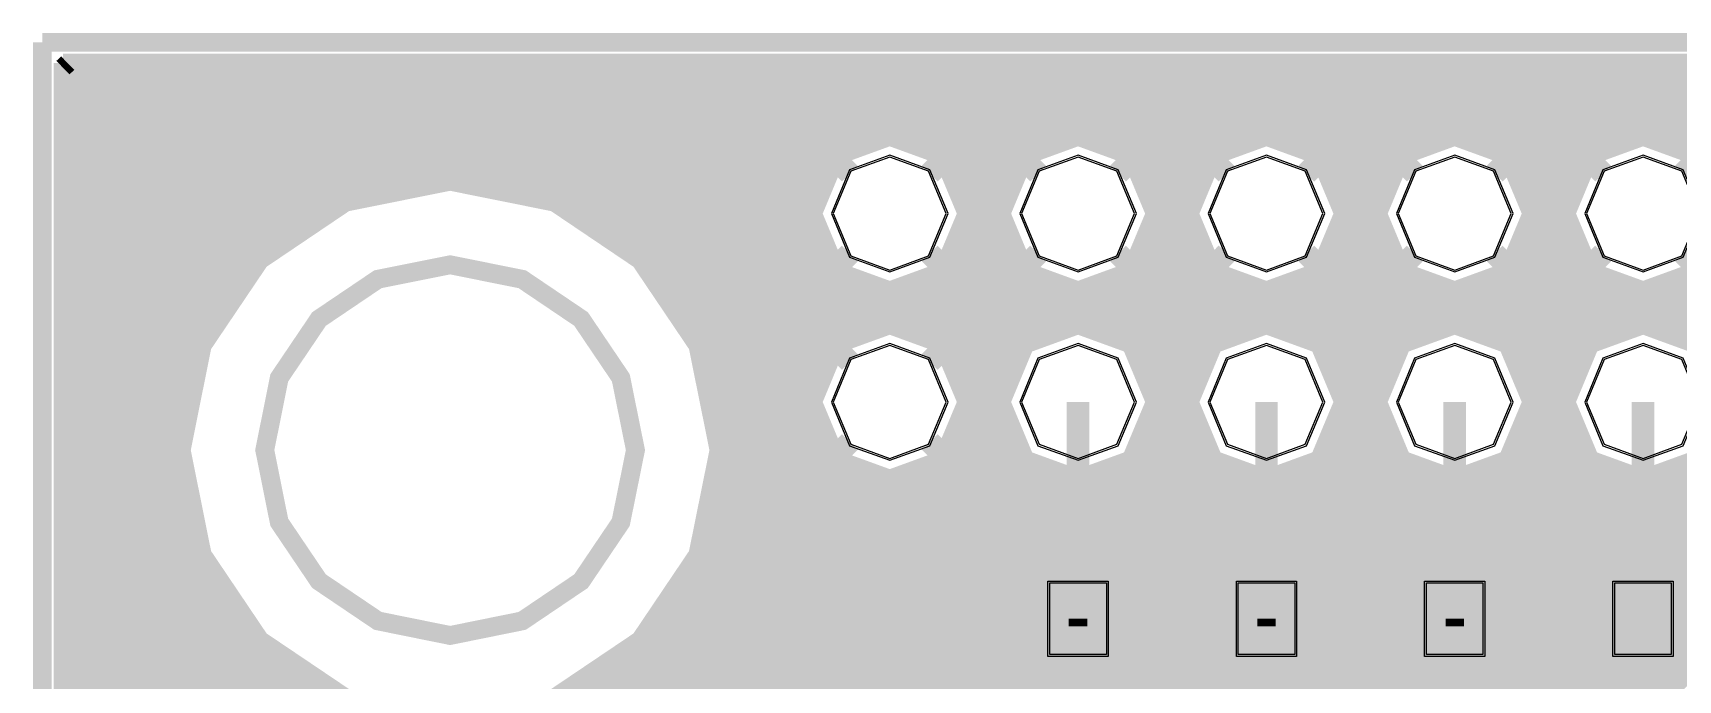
# Model space of a CAD drawing. Extents: x 0.2 to 4.14, y 0.2 to 4.15.
# Drawn here: x 0.197 to 1.071, y 3.809 to 4.153 of the extents above; entities that cross this region are included whole.
import ezdxf

# ---------------------------------------------------------------- set-up
doc = ezdxf.new("R2010")
doc.units = 0
doc.layers.get('0').update_dxf_attribs({"linetype": 'CONTINUOUS'})

msp = doc.modelspace()

# ---------------------------------------------------------------- linework, layer by layer
at = {"color": 151, "const_width": 0.01}
for points in [[(0.202365, 0.210612), (0.202365, 4.14763)], [(0.202365, 4.14763), (4.13938, 4.14763)]]:
    msp.add_lwpolyline(points, dxfattribs=at)
at = {"color": 254, "const_width": 0.01}
for points in [[(0.202365, 0.210612), (0.202365, 4.14763)], [(0.202365, 4.14763), (4.13938, 4.14763)], [(0.787326, 3.88058), (0.717339, 3.88058)], [(0.717339, 3.88058), (0.717339, 3.8226)], [(0.787326, 3.8226), (0.787326, 3.88058)], [(0.887369, 3.88058), (0.817329, 3.88058)], [(0.817329, 3.88058), (0.817329, 3.8226)], [(0.887369, 3.8226), (0.887369, 3.88058)], [(0.987358, 3.88058), (0.917372, 3.88058)], [(0.917372, 3.88058), (0.917372, 3.8226)], [(0.987358, 3.8226), (0.987358, 3.88058)], [(1.08735, 3.88058), (1.01736, 3.88058)], [(1.01736, 3.88058), (1.01736, 3.8226)], [(0.583767, 3.7539), (0.632975, 3.82553)], [(0.632975, 3.82553), (0.688314, 3.7539)]]:
    msp.add_lwpolyline(points, dxfattribs=at)
at = {"color": 40}
for points, const_width in [([(0.202365, 0.210612), (0.202365, 4.14763)], 0.01), ([(0.202365, 4.14763), (4.13938, 4.14763)], 0.01), ([(0.752333, 3.84164), (0.752333, 3.95665)], 0.012), ([(0.852376, 3.84164), (0.852376, 3.95665)], 0.012), ([(0.952365, 3.84164), (0.952365, 3.95665)], 0.012), ([(1.05235, 3.84164), (1.05235, 3.95665)], 0.012), ([(0.752333, 3.84164), (0.752333, 3.83762)], 0.00984), ([(0.852376, 3.84164), (0.852376, 3.83762)], 0.00984), ([(0.952365, 3.84164), (0.952365, 3.83762)], 0.00984), ([(0.752333, 3.83762), (0.800781, 3.78917)], 0.00984), ([(0.852376, 3.83762), (0.903157, 3.78683)], 0.00984), ([(0.952365, 3.83762), (1.00277, 3.78722)], 0.00984)]:
    msp.add_lwpolyline(points, dxfattribs=dict(at, const_width=const_width))
at = {"color": 93, "const_width": 0.01}
for points in [[(0.202365, 0.210612), (0.202365, 4.14763)], [(0.202365, 4.14763), (4.13938, 4.14763)]]:
    msp.add_lwpolyline(points, dxfattribs=at)
at = {"color": 200, "const_width": 0.01}
for points in [[(0.202365, 0.210612), (0.202365, 4.14763)], [(0.202365, 4.14763), (4.13938, 4.14763)]]:
    msp.add_lwpolyline(points, dxfattribs=at)
at = {"color": 13}
for points, const_width in [([(0.202365, 0.210612), (0.202365, 4.14763)], 0.01), ([(0.202365, 4.14763), (4.13938, 4.14763)], 0.01), ([(1.05235, 3.84526), (1.05235, 3.95665)], 0.012), ([(1.00705, 3.79997), (1.05235, 3.84526)], 0.012)]:
    msp.add_lwpolyline(points, dxfattribs=dict(at, const_width=const_width))
at = {"color": 173, "const_width": 0.01}
for points in [[(0.202365, 0.210612), (0.202365, 4.14763)], [(0.202365, 4.14763), (4.13938, 4.14763)]]:
    msp.add_lwpolyline(points, dxfattribs=at)
at = {"color": 232}
for points, const_width in [([(1.89025, 4.13661), (0.213325, 4.13661)], 0.01), ([(0.213325, 4.13661), (0.213325, 1.692)], 0.01), ([(0.213325, 3.9305), (0.419488, 4.13661)], 0.01), ([(0.213325, 3.94325), (0.406739, 4.13661)], 0.01), ([(0.213325, 3.95594), (0.394043, 4.13661)], 0.01), ([(0.213325, 3.96869), (0.381293, 4.13661)], 0.01), ([(0.213325, 3.98139), (0.368544, 4.13661)], 0.01), ([(0.213325, 3.99414), (0.355849, 4.13661)], 0.01), ([(0.213325, 4.00689), (0.343099, 4.13661)], 0.01), ([(0.213325, 4.01958), (0.330404, 4.13661)], 0.01), ([(0.213325, 4.03233), (0.317654, 4.13661)], 0.01), ([(0.213325, 4.04503), (0.304904, 4.13661)], 0.01), ([(0.213325, 4.05778), (0.29221, 4.13661)], 0.01), ([(0.213325, 4.07053), (0.27946, 4.13661)], 0.01), ([(0.213325, 4.08322), (0.266764, 4.13661)], 0.01), ([(0.213325, 4.09597), (0.254015, 4.13661)], 0.01), ([(0.213325, 4.10867), (0.241265, 4.13661)], 0.01), ([(0.213325, 4.12142), (0.228569, 4.13661)], 0.01), ([(0.213325, 4.13417), (0.215821, 4.13661)], 0.01), ([(0.353733, 4.05817), (0.432183, 4.13661)], 0.01), ([(0.375433, 4.06711), (0.444933, 4.13661)], 0.01), ([(0.392469, 4.0714), (0.457682, 4.13661)], 0.01), ([(0.407172, 4.0734), (0.470378, 4.13661)], 0.01), ([(0.420356, 4.07389), (0.483128, 4.13661)], 0.01), ([(0.432454, 4.07324), (0.495822, 4.13661)], 0.01), ([(0.443685, 4.07172), (0.508572, 4.13661)], 0.01), ([(0.454156, 4.06944), (0.521267, 4.13661)], 0.01), ([(0.463975, 4.06657), (0.534017, 4.13661)], 0.01), ([(0.473253, 4.06315), (0.546767, 4.13661)], 0.01), ([(0.482042, 4.05919), (0.559461, 4.13661)], 0.01), ([(0.490343, 4.05474), (0.572211, 4.13661)], 0.01), ([(0.498156, 4.04986), (0.584907, 4.13661)], 0.01), ([(0.505588, 4.04454), (0.597656, 4.13661)], 0.01), ([(0.512586, 4.03885), (0.610406, 4.13661)], 0.01), ([(0.519206, 4.03271), (0.623101, 4.13661)], 0.01), ([(0.52539, 4.02621), (0.63585, 4.13661)], 0.01), ([(0.531196, 4.01926), (0.648546, 4.13661)], 0.01), ([(0.536621, 4.01193), (0.661296, 4.13661)], 0.01), ([(0.541558, 4.00418), (0.674044, 4.13661)], 0.01), ([(0.647515, 4.09739), (0.68674, 4.13661)], 0.01), ([(0.659831, 4.097), (0.69949, 4.13661)], 0.01), ([(0.669487, 4.09392), (0.712185, 4.13661)], 0.01), ([(0.677408, 4.08914), (0.724935, 4.13661)], 0.01), ([(0.683919, 4.08285), (0.737685, 4.13661)], 0.01), ([(0.688965, 4.07514), (0.750379, 4.13661)], 0.01), ([(0.692329, 4.06581), (0.763129, 4.13661)], 0.01), ([(0.730794, 4.09153), (0.775825, 4.13661)], 0.01), ([(0.749567, 4.0976), (0.788574, 4.13661)], 0.01), ([(0.761339, 4.09668), (0.801324, 4.13661)], 0.01), ([(0.770725, 4.09332), (0.814019, 4.13661)], 0.01), ([(0.778429, 4.08832), (0.826768, 4.13661)], 0.01), ([(0.784722, 4.08187), (0.839464, 4.13661)], 0.01), ([(0.789551, 4.07394), (0.852214, 4.13661)], 0.01), ([(0.792643, 4.06429), (0.864963, 4.13661)], 0.01), ([(0.834744, 4.09369), (0.877658, 4.13661)], 0.01), ([(0.851454, 4.09765), (0.890408, 4.13661)], 0.01), ([(0.862847, 4.09631), (0.903157, 4.13661)], 0.01), ([(0.871961, 4.09272), (0.915853, 4.13661)], 0.01), ([(0.879449, 4.08746), (0.928603, 4.13661)], 0.01), ([(0.885525, 4.08078), (0.941297, 4.13661)], 0.01), ([(0.890082, 4.07269), (0.954047, 4.13661)], 0.01), ([(0.892904, 4.06272), (0.966797, 4.13661)], 0.01), ([(0.937933, 4.09506), (0.979492, 4.13661)], 0.01), ([(0.953288, 4.09765), (0.992242, 4.13661)], 0.01), ([(0.964247, 4.09592), (1.00494, 4.13661)], 0.01), ([(0.97309, 4.09201), (1.01769, 4.13661)], 0.01), ([(0.98036, 4.08658), (1.03044, 4.13661)], 0.01), ([(0.986274, 4.07975), (1.04313, 4.13661)], 0.01), ([(0.990614, 4.0714), (1.05588, 4.13661)], 0.01), ([(0.99311, 4.06114), (1.06858, 4.13661)], 0.01), ([(1.04069, 4.09597), (1.08133, 4.13661)], 0.01), ([(1.05501, 4.0976), (1.09407, 4.13661)], 0.01), ([(1.06565, 4.09549), (1.10677, 4.13661)], 0.01), ([(1.07422, 4.09136), (1.11952, 4.13661)], 0.01), ([(0.623372, 4.08567), (0.631131, 4.0779)], 0.01181), ([(0.681315, 4.08567), (0.673557, 4.0779)], 0.01181), ([(0.693251, 4.05404), (0.717503, 4.07824)], 0.01), ([(0.793078, 4.05203), (0.815321, 4.07428)], 0.01), ([(0.892794, 4.04992), (0.913954, 4.07107)], 0.01), ([(0.99235, 4.04764), (1.01302, 4.06836)], 0.01), ([(0.546115, 3.99593), (0.611654, 4.06147)], 0.01), ([(0.687446, 4.03549), (0.711426, 4.05946)], 0.01), ([(0.751465, 3.99767), (0.811361, 4.05757)], 0.01), ([(0.550131, 3.98731), (0.612033, 4.04915)], 0.01), ([(0.853244, 3.99767), (0.91135, 4.05578)], 0.01), ([(0.955024, 3.99761), (1.01145, 4.05399)], 0.01), ([(1.05669, 3.99744), (1.1116, 4.05236)], 0.01), ([(0.66135, 3.99669), (0.712349, 4.04769)], 0.01), ([(0.762804, 3.99631), (0.812717, 4.04622)], 0.01), ([(0.864258, 3.99593), (0.913086, 4.04476)], 0.01), ([(0.965657, 3.99544), (1.01356, 4.0434)], 0.01), ([(1.06695, 3.99501), (1.11404, 4.04204)], 0.01), ([(0.553711, 3.97814), (0.615126, 4.03956)], 0.01), ([(0.556694, 3.96843), (0.6199, 4.03157)], 0.01), ([(0.623372, 4.02767), (0.631131, 4.03549)], 0.01181), ([(0.670736, 3.99333), (0.715711, 4.03831)], 0.01), ([(0.681315, 4.02767), (0.673557, 4.03549)], 0.01181), ([(0.771918, 3.99268), (0.816351, 4.03711)], 0.01), ([(0.873101, 3.99203), (0.916992, 4.03592)], 0.01), ([(0.974229, 3.99132), (1.01769, 4.03478)], 0.01), ([(1.07536, 3.99061), (1.11838, 4.03369)], 0.01), ([(0.559136, 3.95806), (0.626193, 4.02512)], 0.01), ([(0.67844, 3.98828), (0.720757, 4.0306)], 0.01), ([(0.684733, 3.98182), (0.72716, 4.02431)], 0.01), ([(0.779406, 3.98747), (0.82156, 4.02957)], 0.01), ([(0.785482, 3.98079), (0.828233, 4.02354)], 0.01), ([(0.880371, 3.9866), (0.922418, 4.02864)], 0.01), ([(0.886231, 3.97971), (0.929308, 4.02279)], 0.01), ([(0.981336, 3.98568), (1.02333, 4.02772)], 0.01), ([(0.560764, 3.947), (0.633843, 4.02007)], 0.01), ([(0.561632, 3.93511), (0.643229, 4.01671)], 0.01), ([(0.630751, 3.99154), (0.655003, 4.01579)], 0.01), ([(0.649522, 3.99756), (0.673557, 4.0216)], 0.01), ([(0.689561, 3.97396), (0.735081, 4.01947)], 0.01), ([(0.692654, 3.96431), (0.744738, 4.01639)], 0.01), ([(0.734754, 3.99371), (0.756999, 4.01594)], 0.01), ([(0.790093, 3.97265), (0.836372, 4.01893)], 0.01), ([(0.792914, 3.96272), (0.8463, 4.01611)], 0.01), ([(0.837944, 3.99507), (0.859104, 4.01622)], 0.01), ([(0.890625, 3.97136), (0.937663, 4.01839)], 0.01), ([(0.893121, 3.96115), (0.947917, 4.01594)], 0.01), ([(0.940701, 3.99599), (0.961372, 4.01671)], 0.01), ([(0.986979, 3.97863), (1.03038, 4.02203)], 0.01), ([(0.991103, 3.97006), (1.03895, 4.0179)], 0.01), ([(0.993272, 3.95947), (1.04959, 4.01579)], 0.01), ([(1.04319, 3.99664), (1.06386, 4.01731)], 0.01), ([(0.213325, 3.91775), (0.291829, 3.99625)], 0.01), ([(0.623372, 3.98568), (0.631131, 3.97792)], 0.01181), ([(0.681315, 3.98568), (0.673557, 3.97792)], 0.01181), ([(0.213325, 3.90506), (0.282878, 3.97456)], 0.01), ([(0.561415, 3.92219), (0.617512, 3.97825)], 0.01), ([(0.693088, 3.95204), (0.715332, 3.97424)], 0.01), ([(0.792806, 3.94993), (0.813965, 3.97108)], 0.01), ([(0.892361, 3.94764), (0.913032, 3.96837)], 0.01), ([(0.991699, 3.94521), (1.01237, 3.96588)], 0.01), ([(0.213325, 3.45958), (0.711372, 3.95757)], 0.01), ([(0.213325, 3.89231), (0.278538, 3.95751)], 0.01), ([(0.213325, 3.35775), (0.811361, 3.95572)], 0.01), ([(0.213325, 3.25592), (0.911458, 3.954)], 0.01), ([(0.213325, 3.15408), (1.01156, 3.95231)], 0.01), ([(0.559787, 3.90782), (0.611436, 3.95947)], 0.01), ([(0.213325, 3.05231), (1.11182, 3.95074)], 0.01), ([(0.213325, 2.95047), (1.21208, 3.94917)], 0.01), ([(0.213325, 3.44683), (0.712728, 3.94618)], 0.01), ([(0.213325, 3.345), (0.813097, 3.94476)], 0.01), ([(0.556044, 3.89133), (0.612358, 3.94764)], 0.01), ([(0.213325, 3.24322), (0.913574, 3.94342)], 0.01), ([(0.213325, 3.87956), (0.276585, 3.94282)], 0.01), ([(0.213325, 3.14139), (1.01405, 3.94206)], 0.01), ([(0.213325, 3.43414), (0.716308, 3.93712)], 0.01), ([(0.213325, 3.33231), (0.817003, 3.93593)], 0.01), ([(0.548449, 3.87104), (0.615722, 3.93832)], 0.01), ([(0.623372, 3.92768), (0.631131, 3.93544)], 0.01181), ([(0.681315, 3.92768), (0.673557, 3.93544)], 0.01181), ([(0.937771, 3.764), (1.11458, 3.94075)], 0.01), ([(0.213325, 3.52322), (0.620714, 3.93061)], 0.01), ([(0.213325, 3.42139), (0.721571, 3.92958)], 0.01), ([(0.213325, 3.86686), (0.276096, 3.92958)], 0.01), ([(0.213325, 3.31956), (0.822428, 3.92865)], 0.01), ([(0.749783, 3.76687), (0.917697, 3.93479)], 0.01), ([(0.760417, 3.76475), (0.92334, 3.92774)], 0.01), ([(0.847276, 3.76258), (1.01839, 3.93371)], 0.01), ([(0.859429, 3.76199), (1.02425, 3.92681)], 0.01), ([(0.953288, 3.76676), (1.11914, 3.93261)], 0.01), ([(0.213325, 3.51047), (0.627169, 3.92432)], 0.01), ([(0.213325, 3.40864), (0.728244, 3.9235)], 0.01), ([(0.213325, 3.30686), (0.829264, 3.92279)], 0.01), ([(0.213325, 3.49778), (0.635092, 3.91949)], 0.01), ([(0.213325, 3.39594), (0.736328, 3.91894)], 0.01), ([(0.213325, 3.29411), (0.837674, 3.9184)], 0.01), ([(0.213325, 3.85411), (0.276747, 3.91753)], 0.01), ([(0.768283, 3.75999), (0.930393, 3.92204)], 0.01), ([(0.774143, 3.7531), (0.938965, 3.91792)], 0.01), ([(0.86811, 3.75797), (1.03152, 3.92139)], 0.01), ([(0.874675, 3.75179), (1.04036, 3.91749)], 0.01), ([(0.880588, 3.73226), (1.06657, 3.91824)], 0.01), ([(0.963163, 3.76389), (1.12522, 3.92594)], 0.01), ([(0.970594, 3.75857), (1.1327, 3.92068)], 0.01), ([(0.976563, 3.7264), (1.16971, 3.91954)], 0.01), ([(0.213325, 3.26867), (0.861382, 3.91667)], 0.01), ([(0.213325, 3.48503), (0.644694, 3.91639)], 0.01), ([(0.213325, 3.3705), (0.759114, 3.91624)], 0.01), ([(0.213325, 3.38319), (0.746257, 3.91613)], 0.01), ([(0.213325, 3.47228), (0.65701, 3.91596)], 0.01), ([(0.213325, 3.28136), (0.847874, 3.9159)], 0.01), ([(0.777344, 3.73085), (0.963867, 3.91732)], 0.01), ([(0.777724, 3.74392), (0.949544, 3.91581)], 0.01), ([(0.879124, 3.74349), (1.05132, 3.91569)], 0.01), ([(0.975965, 3.75125), (1.14176, 3.91704)], 0.01), ([(0.978896, 3.74149), (1.15316, 3.91569)], 0.01), ([(0.213325, 3.84142), (0.278267, 3.90631)], 0.01), ([(0.213325, 3.82867), (0.28049, 3.89583)], 0.01), ([(0.213325, 3.81597), (0.283419, 3.88601)], 0.01), ([(0.213325, 3.80322), (0.286838, 3.87674)], 0.01), ([(0.213325, 3.79047), (0.290799, 3.86794)], 0.01), ([(0.213325, 3.77778), (0.295247, 3.85965)], 0.01), ([(0.213325, 3.76503), (0.300131, 3.85178)], 0.01), ([(0.213325, 3.75233), (0.305447, 3.8444)], 0.01), ([(0.213325, 3.73958), (0.311143, 3.83735)], 0.01), ([(0.213325, 3.72683), (0.317275, 3.83078)], 0.01), ([(0.213325, 3.71414), (0.323785, 3.82454)], 0.01), ([(0.213325, 3.70139), (0.330729, 3.81874)], 0.01), ([(0.213325, 3.68869), (0.338053, 3.81336)], 0.01), ([(0.213325, 3.67594), (0.345811, 3.80843)], 0.01)]:
    msp.add_lwpolyline(points, dxfattribs=dict(at, const_width=const_width))
at = {"color": 60}
for points, const_width in [([(1.89025, 4.13661), (0.213325, 4.13661)], 0.01), ([(0.213325, 4.13661), (0.213325, 0.221625)], 0.01), ([(0.213325, 3.93321), (0.416721, 4.13661)], 0.01), ([(0.213325, 3.94596), (0.404025, 4.13661)], 0.01), ([(0.213325, 3.95865), (0.391276, 4.13661)], 0.01), ([(0.213325, 3.9714), (0.378581, 4.13661)], 0.01), ([(0.213325, 3.98415), (0.365831, 4.13661)], 0.01), ([(0.213325, 3.99685), (0.353082, 4.13661)], 0.01), ([(0.213325, 4.0096), (0.340386, 4.13661)], 0.01), ([(0.213325, 4.02229), (0.327636, 4.13661)], 0.01), ([(0.213325, 4.03504), (0.314942, 4.13661)], 0.01), ([(0.213325, 4.04779), (0.302192, 4.13661)], 0.01), ([(0.213325, 4.06049), (0.289442, 4.13661)], 0.01), ([(0.213325, 4.07324), (0.276747, 4.13661)], 0.01), ([(0.213325, 4.08594), (0.263997, 4.13661)], 0.01), ([(0.213325, 4.09868), (0.251303, 4.13661)], 0.01), ([(0.213325, 4.11143), (0.238553, 4.13661)], 0.01), ([(0.213325, 4.12414), (0.225803, 4.13661)], 0.01), ([(0.347765, 4.0549), (0.429471, 4.13661)], 0.01), ([(0.371311, 4.06569), (0.442219, 4.13661)], 0.01), ([(0.389051, 4.07075), (0.454915, 4.13661)], 0.01), ([(0.404135, 4.07314), (0.467665, 4.13661)], 0.01), ([(0.417643, 4.07389), (0.48036, 4.13661)], 0.01), ([(0.429958, 4.07346), (0.49311, 4.13661)], 0.01), ([(0.441297, 4.0721), (0.50586, 4.13661)], 0.01), ([(0.451932, 4.06999), (0.518554, 4.13661)], 0.01), ([(0.461914, 4.06722), (0.531304, 4.13661)], 0.01), ([(0.4713, 4.06392), (0.544, 4.13661)], 0.01), ([(0.480197, 4.06006), (0.556749, 4.13661)], 0.01), ([(0.488607, 4.05572), (0.569499, 4.13661)], 0.01), ([(0.496528, 4.05094), (0.582194, 4.13661)], 0.01), ([(0.504015, 4.04574), (0.594943, 4.13661)], 0.01), ([(0.511122, 4.0401), (0.607639, 4.13661)], 0.01), ([(0.517794, 4.03407), (0.620389, 4.13661)], 0.01), ([(0.524089, 4.02761), (0.633137, 4.13661)], 0.01), ([(0.530003, 4.02078), (0.645833, 4.13661)], 0.01), ([(0.535482, 4.01351), (0.658583, 4.13661)], 0.01), ([(0.540528, 4.00586), (0.671278, 4.13661)], 0.01), ([(0.64426, 4.0969), (0.684028, 4.13661)], 0.01), ([(0.657497, 4.09733), (0.696778, 4.13661)], 0.01), ([(0.667589, 4.09472), (0.709472, 4.13661)], 0.01), ([(0.675836, 4.09028), (0.722222, 4.13661)], 0.01), ([(0.682617, 4.08431), (0.734918, 4.13661)], 0.01), ([(0.687989, 4.07693), (0.747667, 4.13661)], 0.01), ([(0.691786, 4.06799), (0.760417, 4.13661)], 0.01), ([(0.69336, 4.05686), (0.773113, 4.13661)], 0.01), ([(0.746474, 4.09728), (0.785861, 4.13661)], 0.01), ([(0.75906, 4.09711), (0.798557, 4.13661)], 0.01), ([(0.768881, 4.09418), (0.811307, 4.13661)], 0.01), ([(0.77691, 4.08951), (0.824056, 4.13661)], 0.01), ([(0.783475, 4.08333), (0.836751, 4.13661)], 0.01), ([(0.788628, 4.07574), (0.849501, 4.13661)], 0.01), ([(0.792156, 4.06657), (0.862196, 4.13661)], 0.01), ([(0.827963, 4.08963), (0.874946, 4.13661)], 0.01), ([(0.848525, 4.0975), (0.887696, 4.13661)], 0.01), ([(0.860622, 4.09685), (0.90039, 4.13661)], 0.01), ([(0.870117, 4.09364), (0.91314, 4.13661)], 0.01), ([(0.877929, 4.08871), (0.925836, 4.13661)], 0.01), ([(0.884332, 4.08236), (0.938585, 4.13661)], 0.01), ([(0.889268, 4.07454), (0.951335, 4.13661)], 0.01), ([(0.892469, 4.06506), (0.964031, 4.13661)], 0.01), ([(0.932943, 4.09278), (0.976779, 4.13661)], 0.01), ([(0.950521, 4.09765), (0.989475, 4.13661)], 0.01), ([(0.962076, 4.09651), (1.00223, 4.13661)], 0.01), ([(0.971354, 4.09299), (1.01497, 4.13661)], 0.01), ([(0.97895, 4.08789), (1.02767, 4.13661)], 0.01), ([(0.985135, 4.08132), (1.04042, 4.13661)], 0.01), ([(0.989854, 4.07329), (1.05311, 4.13661)], 0.01), ([(0.992785, 4.06353), (1.06586, 4.13661)], 0.01), ([(1.0364, 4.09446), (1.07861, 4.13661)], 0.01), ([(1.05235, 4.09765), (1.09131, 4.13661)], 0.01), ([(1.06353, 4.09614), (1.10406, 4.13661)], 0.01), ([(1.07254, 4.09239), (1.11675, 4.13661)], 0.01), ([(0.723361, 4.08567), (0.731119, 4.0779)], 0.01181), ([(0.781358, 4.08567), (0.773546, 4.0779)], 0.01181), ([(0.82335, 4.08567), (0.831164, 4.0779)], 0.01181), ([(0.881347, 4.08567), (0.873535, 4.0779)], 0.01181), ([(0.92334, 4.08567), (0.931153, 4.0779)], 0.01181), ([(0.981336, 4.08567), (0.973579, 4.0779)], 0.01181), ([(1.02338, 4.08567), (1.03114, 4.0779)], 0.01181), ([(1.08133, 4.08567), (1.07357, 4.0779)], 0.01181), ([(0.793294, 4.05501), (0.81939, 4.08106)], 0.01), ([(0.893175, 4.05306), (0.916233, 4.07607)], 0.01), ([(0.992947, 4.051), (1.01459, 4.0726)], 0.01), ([(0.545139, 3.99778), (0.612142, 4.06472)], 0.01), ([(0.690267, 4.04101), (0.711751, 4.06256)], 0.01), ([(0.788628, 4.0376), (0.811524, 4.06049)], 0.01), ([(0.885688, 4.03282), (0.911404, 4.05854)], 0.01), ([(0.549317, 3.98921), (0.611654, 4.05154)], 0.01), ([(0.659071, 3.99713), (0.711914, 4.04997)], 0.01), ([(0.760633, 3.99685), (0.812175, 4.04839)], 0.01), ([(0.952365, 3.99767), (1.01134, 4.05664)], 0.01), ([(1.05414, 3.99761), (1.11138, 4.05485)], 0.01), ([(0.553006, 3.98014), (0.614312, 4.04144)], 0.01), ([(0.668892, 3.99419), (0.714844, 4.04015)], 0.01), ([(0.862088, 3.99653), (0.912543, 4.04693)], 0.01), ([(0.963542, 3.9961), (1.01291, 4.04546)], 0.01), ([(1.06494, 3.99571), (1.11334, 4.04411)], 0.01), ([(0.556099, 3.97054), (0.618761, 4.03315)], 0.01), ([(0.676921, 3.98953), (0.71951, 4.03211)], 0.01), ([(0.723361, 4.02767), (0.731119, 4.03549)], 0.01181), ([(0.770128, 3.9936), (0.815429, 4.0389)], 0.01), ([(0.781358, 4.02767), (0.773546, 4.03549)], 0.01181), ([(0.77794, 3.98872), (0.820313, 4.03108)], 0.01), ([(0.82335, 4.02767), (0.831164, 4.03549)], 0.01181), ([(0.871365, 3.993), (0.916015, 4.03771)], 0.01), ([(0.881347, 4.02767), (0.873535, 4.03549)], 0.01181), ([(0.92334, 4.02767), (0.931153, 4.03549)], 0.01181), ([(0.972547, 3.99235), (1.01666, 4.03651)], 0.01), ([(0.981336, 4.02767), (0.973579, 4.03549)], 0.01181), ([(1.02338, 4.02767), (1.03114, 4.03549)], 0.01181), ([(1.08133, 4.02767), (1.07357, 4.03549)], 0.01181), ([(1.07368, 3.99169), (1.11735, 4.03537)], 0.01), ([(0.558649, 3.96035), (0.624729, 4.02636)], 0.01), ([(0.683485, 3.98335), (0.725694, 4.02556)], 0.01), ([(0.784343, 3.98236), (0.82666, 4.02474)], 0.01), ([(0.850532, 3.99761), (0.876193, 4.02333)], 0.01), ([(0.878961, 3.9879), (0.921115, 4.03011)], 0.01), ([(0.885092, 3.98133), (0.927681, 4.02393)], 0.01), ([(0.979926, 3.98703), (1.02203, 4.02914)], 0.01), ([(0.985894, 3.98025), (1.02875, 4.02317)], 0.01), ([(0.560493, 3.94943), (0.632107, 4.02106)], 0.01), ([(0.561524, 3.93778), (0.641058, 4.01725)], 0.01), ([(0.561524, 3.92507), (0.652181, 4.01568)], 0.01), ([(0.646485, 3.99724), (0.668024, 4.01878)], 0.01), ([(0.688639, 3.97575), (0.733236, 4.0204)], 0.01), ([(0.692165, 3.96653), (0.742458, 4.01687)], 0.01), ([(0.727974, 3.98964), (0.754015, 4.01574)], 0.01), ([(0.748535, 3.9975), (0.771431, 4.0204)], 0.01), ([(0.789225, 3.97456), (0.834472, 4.01981)], 0.01), ([(0.792481, 3.96506), (0.843967, 4.01654)], 0.01), ([(0.832954, 3.99278), (0.856011, 4.01585)], 0.01), ([(0.889811, 3.97331), (0.93571, 4.01921)], 0.01), ([(0.892794, 3.96354), (0.945475, 4.01628)], 0.01), ([(0.936415, 3.99447), (0.958062, 4.01606)], 0.01), ([(0.990397, 3.972), (1.037, 4.01867)], 0.01), ([(0.993001, 3.96197), (1.04709, 4.016)], 0.01), ([(1.03933, 3.99556), (1.06022, 4.01644)], 0.01), ([(0.213325, 3.92051), (0.295085, 4.00222)], 0.01), ([(0.213325, 3.90776), (0.284233, 3.97868)], 0.01), ([(0.693306, 3.95497), (0.719401, 3.98107)], 0.01), ([(0.793186, 3.95307), (0.816243, 3.97607)], 0.01), ([(0.892958, 3.95101), (0.914551, 3.9726)], 0.01), ([(0.560275, 3.91103), (0.611763, 3.96257)], 0.01), ([(0.992567, 3.94878), (1.01346, 3.96967)], 0.01), ([(0.213325, 3.89501), (0.279243, 3.96094)], 0.01), ([(0.213325, 3.25868), (0.91135, 3.95665)], 0.01), ([(0.213325, 3.15685), (1.01139, 3.95486)], 0.01), ([(0.213325, 3.05501), (1.11149, 3.95318)], 0.01), ([(0.688639, 3.93756), (0.711535, 3.96044)], 0.01), ([(0.785699, 3.93283), (0.811415, 3.9585)], 0.01), ([(0.213325, 2.95318), (1.2117, 3.9515)], 0.01), ([(0.213325, 3.44954), (0.712185, 3.9484)], 0.01), ([(0.213325, 3.34776), (0.812554, 3.94694)], 0.01), ([(0.213325, 3.88232), (0.276856, 3.94581)], 0.01), ([(0.213325, 3.24593), (0.912924, 3.94547)], 0.01), ([(0.213325, 3.1441), (1.01335, 3.94407)], 0.01), ([(0.557075, 3.89513), (0.611925, 3.94993)], 0.01), ([(0.213325, 3.04226), (1.11382, 3.94271)], 0.01), ([(0.213325, 3.43685), (0.715386, 3.93892)], 0.01), ([(0.213325, 3.33501), (0.816026, 3.93767)], 0.01), ([(0.550564, 3.87592), (0.614854, 3.94015)], 0.01), ([(0.746907, 3.76676), (0.916667, 3.93653)], 0.01), ([(0.84375, 3.76172), (1.01731, 3.93533)], 0.01), ([(0.213325, 3.86957), (0.276096, 3.93235)], 0.01), ([(0.213325, 3.4241), (0.720324, 3.9311)], 0.01), ([(0.213325, 3.32232), (0.821126, 3.93007)], 0.01), ([(0.533963, 3.84657), (0.619521, 3.93213)], 0.01), ([(0.75841, 3.76551), (0.921983, 3.9291)], 0.01), ([(0.857206, 3.76247), (1.02289, 3.92817)], 0.01), ([(0.950683, 3.76687), (1.11806, 3.93425)], 0.01), ([(0.961262, 3.76475), (1.12381, 3.92725)], 0.01), ([(0.213325, 3.51318), (0.625706, 3.92551)], 0.01), ([(0.213325, 3.4114), (0.726671, 3.92469)], 0.01), ([(0.213325, 3.30957), (0.827692, 3.92393)], 0.01), ([(0.213325, 3.36046), (0.776204, 3.92333)], 0.01), ([(0.213325, 3.46229), (0.671442, 3.92042)], 0.01), ([(0.213325, 3.50049), (0.633247, 3.92042)], 0.01), ([(0.213325, 3.85688), (0.276531, 3.92003)], 0.01), ([(0.213325, 3.39865), (0.734483, 3.91976)], 0.01), ([(0.213325, 3.29682), (0.835721, 3.91922)], 0.01), ([(0.766764, 3.76118), (0.928765, 3.92312)], 0.01), ([(0.773058, 3.75472), (0.937011, 3.91868)], 0.01), ([(0.866482, 3.759), (1.02984, 3.92242)], 0.01), ([(0.873426, 3.75331), (1.0383, 3.91813)], 0.01), ([(0.969183, 3.75993), (1.13097, 3.92171)], 0.01), ([(0.974989, 3.75299), (1.13965, 3.91769)], 0.01), ([(0.978082, 3.73063), (1.1652, 3.91775)], 0.01), ([(0.213325, 3.48774), (0.642469, 3.91689)], 0.01), ([(0.213325, 3.38596), (0.743978, 3.91656)], 0.01), ([(0.213325, 3.28413), (0.845486, 3.91624)], 0.01), ([(0.213325, 3.27138), (0.858072, 3.91607)], 0.01), ([(0.213325, 3.37321), (0.755968, 3.91585)], 0.01), ([(0.213325, 3.47504), (0.654025, 3.91569)], 0.01), ([(0.213325, 3.84413), (0.277886, 3.90864)], 0.01), ([(0.777181, 3.74615), (0.947103, 3.91601)], 0.01), ([(0.778049, 3.73426), (0.960232, 3.91644)], 0.01), ([(0.878364, 3.7455), (1.04872, 3.91585)], 0.01), ([(0.880642, 3.73503), (1.06261, 3.91699)], 0.01), ([(0.978515, 3.74382), (1.15044, 3.91575)], 0.01), ([(0.213325, 3.83138), (0.279947, 3.898)], 0.01), ([(0.213325, 3.81868), (0.282715, 3.88807)], 0.01), ([(0.213325, 3.80593), (0.286079, 3.87869)], 0.01), ([(0.213325, 3.79324), (0.289931, 3.86979)], 0.01), ([(0.213325, 3.78049), (0.294271, 3.86139)], 0.01), ([(0.213325, 3.76774), (0.299044, 3.85346)], 0.01), ([(0.213325, 3.75504), (0.304253, 3.84592)], 0.01), ([(0.213325, 3.74229), (0.309896, 3.83886)], 0.01), ([(0.213325, 3.7296), (0.315918, 3.83214)], 0.01), ([(0.213325, 3.71685), (0.322374, 3.82585)], 0.01), ([(0.213325, 3.7041), (0.32921, 3.81999)], 0.01), ([(0.213325, 3.52593), (0.503418, 3.81597)], 0.01), ([(0.213325, 3.6914), (0.336426, 3.81451)], 0.01), ([(0.213325, 3.67865), (0.344129, 3.8094)], 0.01), ([(0.213325, 3.66596), (0.352214, 3.80479)], 0.01)]:
    msp.add_lwpolyline(points, dxfattribs=dict(at, const_width=const_width))
at = {"color": 232, "const_width": 0.01}
for points in [[(0.69336, 4.05669), (0.680501, 4.08746), (0.652344, 4.09771), (0.624132, 4.08746), (0.611328, 4.05669), (0.624132, 4.02593), (0.652344, 4.01568), (0.680501, 4.02593), (0.69336, 4.05669)], [(0.69336, 4.05669), (0.680501, 4.08746), (0.652344, 4.09771), (0.624132, 4.08746), (0.611328, 4.05669), (0.624132, 4.02593), (0.652344, 4.01568), (0.680501, 4.02593), (0.69336, 4.05669)], [(0.793349, 4.05669), (0.78049, 4.08746), (0.752333, 4.09771), (0.724175, 4.08746), (0.711372, 4.05669), (0.724175, 4.02593), (0.752333, 4.01568), (0.78049, 4.02593), (0.793349, 4.05669)], [(0.793349, 4.05669), (0.78049, 4.08746), (0.752333, 4.09771), (0.724175, 4.08746), (0.711372, 4.05669), (0.724175, 4.02593), (0.752333, 4.01568), (0.78049, 4.02593), (0.793349, 4.05669)], [(0.893337, 4.05669), (0.880479, 4.08746), (0.852322, 4.09771), (0.824164, 4.08746), (0.811361, 4.05669), (0.824164, 4.02593), (0.852322, 4.01568), (0.880479, 4.02593), (0.893337, 4.05669)], [(0.893337, 4.05669), (0.880479, 4.08746), (0.852322, 4.09771), (0.824164, 4.08746), (0.811361, 4.05669), (0.824164, 4.02593), (0.852322, 4.01568), (0.880479, 4.02593), (0.893337, 4.05669)], [(0.993326, 4.05669), (0.980469, 4.08746), (0.952311, 4.09771), (0.924154, 4.08746), (0.91135, 4.05669), (0.924154, 4.02593), (0.952311, 4.01568), (0.980469, 4.02593), (0.993326, 4.05669)], [(0.993326, 4.05669), (0.980469, 4.08746), (0.952311, 4.09771), (0.924154, 4.08746), (0.91135, 4.05669), (0.924154, 4.02593), (0.952311, 4.01568), (0.980469, 4.02593), (0.993326, 4.05669)], [(1.09337, 4.05669), (1.08051, 4.08746), (1.05235, 4.09771), (1.02414, 4.08746), (1.01134, 4.05669), (1.02414, 4.02593), (1.05235, 4.01568), (1.08051, 4.02593), (1.09337, 4.05669)], [(1.09337, 4.05669), (1.08051, 4.08746), (1.05235, 4.09771), (1.02414, 4.08746), (1.01134, 4.05669), (1.02414, 4.02593), (1.05235, 4.01568), (1.08051, 4.02593), (1.09337, 4.05669)], [(0.561686, 3.9311), (0.550456, 3.98671), (0.519857, 4.03207), (0.474447, 4.06272), (0.418892, 4.07389), (0.363281, 4.06272), (0.317871, 4.03207), (0.287272, 3.98671), (0.276096, 3.9311), (0.287272, 3.87554), (0.317871, 3.83014), (0.363281, 3.79953), (0.418892, 3.78831), (0.474447, 3.79953), (0.519857, 3.83014), (0.550456, 3.87554), (0.561686, 3.9311)], [(0.561686, 3.9311), (0.550456, 3.98671), (0.519857, 4.03207), (0.474447, 4.06272), (0.418892, 4.07389), (0.363281, 4.06272), (0.317871, 4.03207), (0.287272, 3.98671), (0.276096, 3.9311), (0.287272, 3.87554), (0.317871, 3.83014), (0.363281, 3.79953), (0.418892, 3.78831), (0.474447, 3.79953), (0.519857, 3.83014), (0.550456, 3.87554), (0.561686, 3.9311)], [(0.69336, 3.95665), (0.680501, 3.98742), (0.652344, 3.99767), (0.624132, 3.98742), (0.611328, 3.95665), (0.624132, 3.92594), (0.652344, 3.91569), (0.680501, 3.92594), (0.69336, 3.95665)], [(0.69336, 3.95665), (0.680501, 3.98742), (0.652344, 3.99767), (0.624132, 3.98742), (0.611328, 3.95665), (0.624132, 3.92594), (0.652344, 3.91569), (0.680501, 3.92594), (0.69336, 3.95665)], [(0.793349, 3.95665), (0.78049, 3.98742), (0.752333, 3.99767), (0.724175, 3.98742), (0.711372, 3.95665), (0.724175, 3.92594), (0.752333, 3.91569), (0.78049, 3.92594), (0.793349, 3.95665)], [(0.793349, 3.95665), (0.78049, 3.98742), (0.752333, 3.99767), (0.724175, 3.98742), (0.711372, 3.95665), (0.724175, 3.92594), (0.752333, 3.91569), (0.78049, 3.92594), (0.793349, 3.95665)], [(0.893337, 3.95665), (0.880479, 3.98742), (0.852322, 3.99767), (0.824164, 3.98742), (0.811361, 3.95665), (0.824164, 3.92594), (0.852322, 3.91569), (0.880479, 3.92594), (0.893337, 3.95665)], [(0.893337, 3.95665), (0.880479, 3.98742), (0.852322, 3.99767), (0.824164, 3.98742), (0.811361, 3.95665), (0.824164, 3.92594), (0.852322, 3.91569), (0.880479, 3.92594), (0.893337, 3.95665)], [(0.993326, 3.95665), (0.980469, 3.98742), (0.952311, 3.99767), (0.924154, 3.98742), (0.91135, 3.95665), (0.924154, 3.92594), (0.952311, 3.91569), (0.980469, 3.92594), (0.993326, 3.95665)], [(0.993326, 3.95665), (0.980469, 3.98742), (0.952311, 3.99767), (0.924154, 3.98742), (0.91135, 3.95665), (0.924154, 3.92594), (0.952311, 3.91569), (0.980469, 3.92594), (0.993326, 3.95665)], [(1.09337, 3.95665), (1.08051, 3.98742), (1.05235, 3.99767), (1.02414, 3.98742), (1.01134, 3.95665), (1.02414, 3.92594), (1.05235, 3.91569), (1.08051, 3.92594), (1.09337, 3.95665)], [(1.09337, 3.95665), (1.08051, 3.98742), (1.05235, 3.99767), (1.02414, 3.98742), (1.01134, 3.95665), (1.02414, 3.92594), (1.05235, 3.91569), (1.08051, 3.92594), (1.09337, 3.95665)]]:
    msp.add_lwpolyline(points, close=True, dxfattribs=at)
at = {"color": 60, "const_width": 0.01}
for points in [[(0.69336, 4.05669), (0.680501, 4.08746), (0.652344, 4.09771), (0.624132, 4.08746), (0.611328, 4.05669), (0.624132, 4.02593), (0.652344, 4.01568), (0.680501, 4.02593), (0.69336, 4.05669)], [(0.69336, 4.05669), (0.680501, 4.08746), (0.652344, 4.09771), (0.624132, 4.08746), (0.611328, 4.05669), (0.624132, 4.02593), (0.652344, 4.01568), (0.680501, 4.02593), (0.69336, 4.05669)], [(0.793349, 4.05669), (0.78049, 4.08746), (0.752333, 4.09771), (0.724175, 4.08746), (0.711372, 4.05669), (0.724175, 4.02593), (0.752333, 4.01568), (0.78049, 4.02593), (0.793349, 4.05669)], [(0.793349, 4.05669), (0.78049, 4.08746), (0.752333, 4.09771), (0.724175, 4.08746), (0.711372, 4.05669), (0.724175, 4.02593), (0.752333, 4.01568), (0.78049, 4.02593), (0.793349, 4.05669)], [(0.893337, 4.05669), (0.880479, 4.08746), (0.852322, 4.09771), (0.824164, 4.08746), (0.811361, 4.05669), (0.824164, 4.02593), (0.852322, 4.01568), (0.880479, 4.02593), (0.893337, 4.05669)], [(0.893337, 4.05669), (0.880479, 4.08746), (0.852322, 4.09771), (0.824164, 4.08746), (0.811361, 4.05669), (0.824164, 4.02593), (0.852322, 4.01568), (0.880479, 4.02593), (0.893337, 4.05669)], [(0.993326, 4.05669), (0.980469, 4.08746), (0.952311, 4.09771), (0.924154, 4.08746), (0.91135, 4.05669), (0.924154, 4.02593), (0.952311, 4.01568), (0.980469, 4.02593), (0.993326, 4.05669)], [(0.993326, 4.05669), (0.980469, 4.08746), (0.952311, 4.09771), (0.924154, 4.08746), (0.91135, 4.05669), (0.924154, 4.02593), (0.952311, 4.01568), (0.980469, 4.02593), (0.993326, 4.05669)], [(1.09337, 4.05669), (1.08051, 4.08746), (1.05235, 4.09771), (1.02414, 4.08746), (1.01134, 4.05669), (1.02414, 4.02593), (1.05235, 4.01568), (1.08051, 4.02593), (1.09337, 4.05669)], [(1.09337, 4.05669), (1.08051, 4.08746), (1.05235, 4.09771), (1.02414, 4.08746), (1.01134, 4.05669), (1.02414, 4.02593), (1.05235, 4.01568), (1.08051, 4.02593), (1.09337, 4.05669)], [(0.561686, 3.9311), (0.550456, 3.98671), (0.519857, 4.03207), (0.474447, 4.06272), (0.418892, 4.07389), (0.363281, 4.06272), (0.317871, 4.03207), (0.287272, 3.98671), (0.276096, 3.9311), (0.287272, 3.87554), (0.317871, 3.83014), (0.363281, 3.79953), (0.418892, 3.78831), (0.474447, 3.79953), (0.519857, 3.83014), (0.550456, 3.87554), (0.561686, 3.9311)], [(0.561686, 3.9311), (0.550456, 3.98671), (0.519857, 4.03207), (0.474447, 4.06272), (0.418892, 4.07389), (0.363281, 4.06272), (0.317871, 4.03207), (0.287272, 3.98671), (0.276096, 3.9311), (0.287272, 3.87554), (0.317871, 3.83014), (0.363281, 3.79953), (0.418892, 3.78831), (0.474447, 3.79953), (0.519857, 3.83014), (0.550456, 3.87554), (0.561686, 3.9311)], [(0.69336, 3.95665), (0.680501, 3.98742), (0.652344, 3.99767), (0.624132, 3.98742), (0.611328, 3.95665), (0.624132, 3.92594), (0.652344, 3.91569), (0.680501, 3.92594), (0.69336, 3.95665)], [(0.69336, 3.95665), (0.680501, 3.98742), (0.652344, 3.99767), (0.624132, 3.98742), (0.611328, 3.95665), (0.624132, 3.92594), (0.652344, 3.91569), (0.680501, 3.92594), (0.69336, 3.95665)], [(0.793349, 3.95665), (0.78049, 3.98742), (0.752333, 3.99767), (0.724175, 3.98742), (0.711372, 3.95665), (0.724175, 3.92594), (0.752333, 3.91569), (0.78049, 3.92594), (0.793349, 3.95665)], [(0.793349, 3.95665), (0.78049, 3.98742), (0.752333, 3.99767), (0.724175, 3.98742), (0.711372, 3.95665), (0.724175, 3.92594), (0.752333, 3.91569), (0.78049, 3.92594), (0.793349, 3.95665)], [(0.893337, 3.95665), (0.880479, 3.98742), (0.852322, 3.99767), (0.824164, 3.98742), (0.811361, 3.95665), (0.824164, 3.92594), (0.852322, 3.91569), (0.880479, 3.92594), (0.893337, 3.95665)], [(0.893337, 3.95665), (0.880479, 3.98742), (0.852322, 3.99767), (0.824164, 3.98742), (0.811361, 3.95665), (0.824164, 3.92594), (0.852322, 3.91569), (0.880479, 3.92594), (0.893337, 3.95665)], [(0.993326, 3.95665), (0.980469, 3.98742), (0.952311, 3.99767), (0.924154, 3.98742), (0.91135, 3.95665), (0.924154, 3.92594), (0.952311, 3.91569), (0.980469, 3.92594), (0.993326, 3.95665)], [(0.993326, 3.95665), (0.980469, 3.98742), (0.952311, 3.99767), (0.924154, 3.98742), (0.91135, 3.95665), (0.924154, 3.92594), (0.952311, 3.91569), (0.980469, 3.92594), (0.993326, 3.95665)], [(1.09337, 3.95665), (1.08051, 3.98742), (1.05235, 3.99767), (1.02414, 3.98742), (1.01134, 3.95665), (1.02414, 3.92594), (1.05235, 3.91569), (1.08051, 3.92594), (1.09337, 3.95665)], [(1.09337, 3.95665), (1.08051, 3.98742), (1.05235, 3.99767), (1.02414, 3.98742), (1.01134, 3.95665), (1.02414, 3.92594), (1.05235, 3.91569), (1.08051, 3.92594), (1.09337, 3.95665)]]:
    msp.add_lwpolyline(points, close=True, dxfattribs=at)
at = {"color": 151}
for points in [[(0.683376, 4.05669), (0.673665, 4.07997), (0.652344, 4.08767), (0.631022, 4.07997), (0.621365, 4.05669), (0.631022, 4.03347), (0.652344, 4.02572), (0.673665, 4.03347), (0.683376, 4.05669)], [(0.783365, 4.05669), (0.773654, 4.07997), (0.752333, 4.08767), (0.731011, 4.07997), (0.721354, 4.05669), (0.731011, 4.03347), (0.752333, 4.02572), (0.773654, 4.03347), (0.783365, 4.05669)], [(0.883356, 4.05669), (0.873643, 4.07997), (0.852322, 4.08767), (0.831, 4.07997), (0.821343, 4.05669), (0.831, 4.03347), (0.852322, 4.02572), (0.873643, 4.03347), (0.883356, 4.05669)], [(0.983344, 4.05669), (0.973633, 4.07997), (0.952311, 4.08767), (0.930989, 4.07997), (0.921332, 4.05669), (0.930989, 4.03347), (0.952311, 4.02572), (0.973633, 4.03347), (0.983344, 4.05669)], [(1.08333, 4.05669), (1.07362, 4.07997), (1.05235, 4.08767), (1.03103, 4.07997), (1.02138, 4.05669), (1.03103, 4.03347), (1.05235, 4.02572), (1.07362, 4.03347), (1.08333, 4.05669)], [(0.683376, 3.95665), (0.673665, 3.97993), (0.652344, 3.98768), (0.631022, 3.97993), (0.621365, 3.95665), (0.631022, 3.93343), (0.652344, 3.92572), (0.673665, 3.93343), (0.683376, 3.95665)], [(0.783365, 3.95665), (0.773654, 3.97993), (0.752333, 3.98768), (0.731011, 3.97993), (0.721354, 3.95665), (0.731011, 3.93343), (0.752333, 3.92572), (0.773654, 3.93343), (0.783365, 3.95665)], [(0.883356, 3.95665), (0.873643, 3.97993), (0.852322, 3.98768), (0.831, 3.97993), (0.821343, 3.95665), (0.831, 3.93343), (0.852322, 3.92572), (0.873643, 3.93343), (0.883356, 3.95665)], [(0.983344, 3.95665), (0.973633, 3.97993), (0.952311, 3.98768), (0.930989, 3.97993), (0.921332, 3.95665), (0.930989, 3.93343), (0.952311, 3.92572), (0.973633, 3.93343), (0.983344, 3.95665)], [(1.08333, 3.95665), (1.07362, 3.97993), (1.05235, 3.98768), (1.03103, 3.97993), (1.02138, 3.95665), (1.03103, 3.93343), (1.05235, 3.92572), (1.07362, 3.93343), (1.08333, 3.95665)], [(0.736328, 3.8616), (0.768338, 3.8616), (0.768338, 3.82161), (0.736328, 3.82161), (0.736328, 3.8616)], [(0.836372, 3.8616), (0.868381, 3.8616), (0.868381, 3.82161), (0.836372, 3.82161), (0.836372, 3.8616)], [(0.936361, 3.8616), (0.968371, 3.8616), (0.968371, 3.82161), (0.936361, 3.82161), (0.936361, 3.8616)], [(1.03635, 3.8616), (1.06836, 3.8616), (1.06836, 3.82161), (1.03635, 3.82161), (1.03635, 3.8616)]]:
    msp.add_lwpolyline(points, close=True, dxfattribs=at)
at = {"color": 93}
for points in [[(0.683376, 4.05669), (0.673665, 4.07997), (0.652344, 4.08767), (0.631022, 4.07997), (0.621365, 4.05669), (0.631022, 4.03347), (0.652344, 4.02572), (0.673665, 4.03347), (0.683376, 4.05669)], [(0.783365, 4.05669), (0.773654, 4.07997), (0.752333, 4.08767), (0.731011, 4.07997), (0.721354, 4.05669), (0.731011, 4.03347), (0.752333, 4.02572), (0.773654, 4.03347), (0.783365, 4.05669)], [(0.883356, 4.05669), (0.873643, 4.07997), (0.852322, 4.08767), (0.831, 4.07997), (0.821343, 4.05669), (0.831, 4.03347), (0.852322, 4.02572), (0.873643, 4.03347), (0.883356, 4.05669)], [(0.983344, 4.05669), (0.973633, 4.07997), (0.952311, 4.08767), (0.930989, 4.07997), (0.921332, 4.05669), (0.930989, 4.03347), (0.952311, 4.02572), (0.973633, 4.03347), (0.983344, 4.05669)], [(1.08333, 4.05669), (1.07362, 4.07997), (1.05235, 4.08767), (1.03103, 4.07997), (1.02138, 4.05669), (1.03103, 4.03347), (1.05235, 4.02572), (1.07362, 4.03347), (1.08333, 4.05669)], [(0.683376, 3.95665), (0.673665, 3.97993), (0.652344, 3.98768), (0.631022, 3.97993), (0.621365, 3.95665), (0.631022, 3.93343), (0.652344, 3.92572), (0.673665, 3.93343), (0.683376, 3.95665)], [(0.783365, 3.95665), (0.773654, 3.97993), (0.752333, 3.98768), (0.731011, 3.97993), (0.721354, 3.95665), (0.731011, 3.93343), (0.752333, 3.92572), (0.773654, 3.93343), (0.783365, 3.95665)], [(0.883356, 3.95665), (0.873643, 3.97993), (0.852322, 3.98768), (0.831, 3.97993), (0.821343, 3.95665), (0.831, 3.93343), (0.852322, 3.92572), (0.873643, 3.93343), (0.883356, 3.95665)], [(0.983344, 3.95665), (0.973633, 3.97993), (0.952311, 3.98768), (0.930989, 3.97993), (0.921332, 3.95665), (0.930989, 3.93343), (0.952311, 3.92572), (0.973633, 3.93343), (0.983344, 3.95665)], [(1.08333, 3.95665), (1.07362, 3.97993), (1.05235, 3.98768), (1.03103, 3.97993), (1.02138, 3.95665), (1.03103, 3.93343), (1.05235, 3.92572), (1.07362, 3.93343), (1.08333, 3.95665)]]:
    msp.add_lwpolyline(points, close=True, dxfattribs=at)
at = {"color": 40}
for points in [[(0.682346, 4.05669), (0.67296, 4.07921), (0.652344, 4.08669), (0.631674, 4.07921), (0.622342, 4.05669), (0.631674, 4.03418), (0.652344, 4.02669), (0.67296, 4.03418), (0.682346, 4.05669)], [(0.782335, 4.05669), (0.772949, 4.07921), (0.752333, 4.08669), (0.731662, 4.07921), (0.722331, 4.05669), (0.731662, 4.03418), (0.752333, 4.02669), (0.772949, 4.03418), (0.782335, 4.05669)], [(0.882324, 4.05669), (0.872939, 4.07921), (0.852322, 4.08669), (0.831706, 4.07921), (0.822374, 4.05669), (0.831706, 4.03418), (0.852322, 4.02669), (0.872939, 4.03418), (0.882324, 4.05669)], [(0.982368, 4.05669), (0.972982, 4.07921), (0.952365, 4.08669), (0.931694, 4.07921), (0.922364, 4.05669), (0.931694, 4.03418), (0.952365, 4.02669), (0.972982, 4.03418), (0.982368, 4.05669)], [(1.08236, 4.05669), (1.07297, 4.07921), (1.05235, 4.08669), (1.03168, 4.07921), (1.02235, 4.05669), (1.03168, 4.03418), (1.05235, 4.02669), (1.07297, 4.03418), (1.08236, 4.05669)], [(0.682346, 3.95665), (0.67296, 3.97922), (0.652344, 3.98671), (0.631674, 3.97922), (0.622342, 3.95665), (0.631674, 3.93419), (0.652344, 3.92671), (0.67296, 3.93419), (0.682346, 3.95665)], [(0.782335, 3.95665), (0.772949, 3.97922), (0.752333, 3.98671), (0.731662, 3.97922), (0.722331, 3.95665), (0.731662, 3.93419), (0.752333, 3.92671), (0.772949, 3.93419), (0.782335, 3.95665)], [(0.882324, 3.95665), (0.872939, 3.97922), (0.852322, 3.98671), (0.831706, 3.97922), (0.822374, 3.95665), (0.831706, 3.93419), (0.852322, 3.92671), (0.872939, 3.93419), (0.882324, 3.95665)], [(0.982368, 3.95665), (0.972982, 3.97922), (0.952365, 3.98671), (0.931694, 3.97922), (0.922364, 3.95665), (0.931694, 3.93419), (0.952365, 3.92671), (0.972982, 3.93419), (0.982368, 3.95665)], [(1.08236, 3.95665), (1.07297, 3.97922), (1.05235, 3.98671), (1.03168, 3.97922), (1.02235, 3.95665), (1.03168, 3.93419), (1.05235, 3.92671), (1.07297, 3.93419), (1.08236, 3.95665)], [(0.737358, 3.86057), (0.767361, 3.86057), (0.767361, 3.8226), (0.737358, 3.8226), (0.737358, 3.86057)], [(0.837349, 3.86057), (0.86735, 3.86057), (0.86735, 3.8226), (0.837349, 3.8226), (0.837349, 3.86057)], [(0.937337, 3.86057), (0.967339, 3.86057), (0.967339, 3.8226), (0.937337, 3.8226), (0.937337, 3.86057)], [(1.03733, 3.86057), (1.06733, 3.86057), (1.06733, 3.8226), (1.03733, 3.8226), (1.03733, 3.86057)]]:
    msp.add_lwpolyline(points, close=True, dxfattribs=at)
at = {"color": 232}
for points in [[(0.682346, 4.05669), (0.67296, 4.07921), (0.652344, 4.08669), (0.631674, 4.07921), (0.622342, 4.05669), (0.631674, 4.03418), (0.652344, 4.02669), (0.67296, 4.03418), (0.682346, 4.05669)], [(0.682346, 3.95665), (0.67296, 3.97922), (0.652344, 3.98671), (0.631674, 3.97922), (0.622342, 3.95665), (0.631674, 3.93419), (0.652344, 3.92671), (0.67296, 3.93419), (0.682346, 3.95665)]]:
    msp.add_lwpolyline(points, close=True, dxfattribs=at)
at = {"color": 13}
for points in [[(0.682346, 4.05669), (0.67296, 4.07921), (0.652344, 4.08669), (0.631674, 4.07921), (0.622342, 4.05669), (0.631674, 4.03418), (0.652344, 4.02669), (0.67296, 4.03418), (0.682346, 4.05669)], [(0.782335, 4.05669), (0.772949, 4.07921), (0.752333, 4.08669), (0.731662, 4.07921), (0.722331, 4.05669), (0.731662, 4.03418), (0.752333, 4.02669), (0.772949, 4.03418), (0.782335, 4.05669)], [(0.882324, 4.05669), (0.872939, 4.07921), (0.852322, 4.08669), (0.831706, 4.07921), (0.822374, 4.05669), (0.831706, 4.03418), (0.852322, 4.02669), (0.872939, 4.03418), (0.882324, 4.05669)], [(0.982368, 4.05669), (0.972982, 4.07921), (0.952365, 4.08669), (0.931694, 4.07921), (0.922364, 4.05669), (0.931694, 4.03418), (0.952365, 4.02669), (0.972982, 4.03418), (0.982368, 4.05669)], [(1.08236, 4.05669), (1.07297, 4.07921), (1.05235, 4.08669), (1.03168, 4.07921), (1.02235, 4.05669), (1.03168, 4.03418), (1.05235, 4.02669), (1.07297, 4.03418), (1.08236, 4.05669)], [(0.682346, 3.95665), (0.67296, 3.97922), (0.652344, 3.98671), (0.631674, 3.97922), (0.622342, 3.95665), (0.631674, 3.93419), (0.652344, 3.92671), (0.67296, 3.93419), (0.682346, 3.95665)], [(0.782335, 3.95665), (0.772949, 3.97922), (0.752333, 3.98671), (0.731662, 3.97922), (0.722331, 3.95665), (0.731662, 3.93419), (0.752333, 3.92671), (0.772949, 3.93419), (0.782335, 3.95665)], [(0.882324, 3.95665), (0.872939, 3.97922), (0.852322, 3.98671), (0.831706, 3.97922), (0.822374, 3.95665), (0.831706, 3.93419), (0.852322, 3.92671), (0.872939, 3.93419), (0.882324, 3.95665)], [(0.982368, 3.95665), (0.972982, 3.97922), (0.952365, 3.98671), (0.931694, 3.97922), (0.922364, 3.95665), (0.931694, 3.93419), (0.952365, 3.92671), (0.972982, 3.93419), (0.982368, 3.95665)], [(1.08236, 3.95665), (1.07297, 3.97922), (1.05235, 3.98671), (1.03168, 3.97922), (1.02235, 3.95665), (1.03168, 3.93419), (1.05235, 3.92671), (1.07297, 3.93419), (1.08236, 3.95665)]]:
    msp.add_lwpolyline(points, close=True, dxfattribs=at)
at = {"color": 60}
for points in [[(0.782335, 4.05669), (0.772949, 4.07921), (0.752333, 4.08669), (0.731662, 4.07921), (0.722331, 4.05669), (0.731662, 4.03418), (0.752333, 4.02669), (0.772949, 4.03418), (0.782335, 4.05669)], [(0.882324, 4.05669), (0.872939, 4.07921), (0.852322, 4.08669), (0.831706, 4.07921), (0.822374, 4.05669), (0.831706, 4.03418), (0.852322, 4.02669), (0.872939, 4.03418), (0.882324, 4.05669)], [(0.982368, 4.05669), (0.972982, 4.07921), (0.952365, 4.08669), (0.931694, 4.07921), (0.922364, 4.05669), (0.931694, 4.03418), (0.952365, 4.02669), (0.972982, 4.03418), (0.982368, 4.05669)], [(1.08236, 4.05669), (1.07297, 4.07921), (1.05235, 4.08669), (1.03168, 4.07921), (1.02235, 4.05669), (1.03168, 4.03418), (1.05235, 4.02669), (1.07297, 4.03418), (1.08236, 4.05669)]]:
    msp.add_lwpolyline(points, close=True, dxfattribs=at)
at = {"color": 151, "const_width": 0.01}
msp.add_lwpolyline([(0.517307, 3.9311), (0.509549, 3.96946), (0.488444, 4.00071), (0.457194, 4.02181), (0.418892, 4.02951), (0.380533, 4.02181), (0.349283, 4.00071), (0.328179, 3.96946), (0.320475, 3.9311), (0.328179, 3.89279), (0.349283, 3.86154), (0.380533, 3.84044), (0.418892, 3.83268), (0.457194, 3.84044), (0.488444, 3.86154), (0.509549, 3.89279), (0.517307, 3.9311)], close=True, dxfattribs=at)
at = {"color": 254, "const_width": 0.01}
msp.add_lwpolyline([(0.517307, 3.9311), (0.509549, 3.96946), (0.488444, 4.00071), (0.457194, 4.02181), (0.418892, 4.02951), (0.380533, 4.02181), (0.349283, 4.00071), (0.328179, 3.96946), (0.320475, 3.9311), (0.328179, 3.89279), (0.349283, 3.86154), (0.380533, 3.84044), (0.418892, 3.83268), (0.457194, 3.84044), (0.488444, 3.86154), (0.509549, 3.89279), (0.517307, 3.9311)], close=True, dxfattribs=at)
at = {"color": 40, "const_width": 0.01}
msp.add_lwpolyline([(0.517307, 3.9311), (0.509549, 3.96946), (0.488444, 4.00071), (0.457194, 4.02181), (0.418892, 4.02951), (0.380533, 4.02181), (0.349283, 4.00071), (0.328179, 3.96946), (0.320475, 3.9311), (0.328179, 3.89279), (0.349283, 3.86154), (0.380533, 3.84044), (0.418892, 3.83268), (0.457194, 3.84044), (0.488444, 3.86154), (0.509549, 3.89279), (0.517307, 3.9311)], close=True, dxfattribs=at)
at = {"color": 93, "const_width": 0.01}
msp.add_lwpolyline([(0.517307, 3.9311), (0.509549, 3.96946), (0.488444, 4.00071), (0.457194, 4.02181), (0.418892, 4.02951), (0.380533, 4.02181), (0.349283, 4.00071), (0.328179, 3.96946), (0.320475, 3.9311), (0.328179, 3.89279), (0.349283, 3.86154), (0.380533, 3.84044), (0.418892, 3.83268), (0.457194, 3.84044), (0.488444, 3.86154), (0.509549, 3.89279), (0.517307, 3.9311)], close=True, dxfattribs=at)
at = {"color": 200, "const_width": 0.01}
msp.add_lwpolyline([(0.517307, 3.9311), (0.509549, 3.96946), (0.488444, 4.00071), (0.457194, 4.02181), (0.418892, 4.02951), (0.380533, 4.02181), (0.349283, 4.00071), (0.328179, 3.96946), (0.320475, 3.9311), (0.328179, 3.89279), (0.349283, 3.86154), (0.380533, 3.84044), (0.418892, 3.83268), (0.457194, 3.84044), (0.488444, 3.86154), (0.509549, 3.89279), (0.517307, 3.9311)], close=True, dxfattribs=at)
at = {"color": 13, "const_width": 0.01}
msp.add_lwpolyline([(0.517307, 3.9311), (0.509549, 3.96946), (0.488444, 4.00071), (0.457194, 4.02181), (0.418892, 4.02951), (0.380533, 4.02181), (0.349283, 4.00071), (0.328179, 3.96946), (0.320475, 3.9311), (0.328179, 3.89279), (0.349283, 3.86154), (0.380533, 3.84044), (0.418892, 3.83268), (0.457194, 3.84044), (0.488444, 3.86154), (0.509549, 3.89279), (0.517307, 3.9311)], close=True, dxfattribs=at)
at = {"color": 173, "const_width": 0.01}
msp.add_lwpolyline([(0.517307, 3.9311), (0.509549, 3.96946), (0.488444, 4.00071), (0.457194, 4.02181), (0.418892, 4.02951), (0.380533, 4.02181), (0.349283, 4.00071), (0.328179, 3.96946), (0.320475, 3.9311), (0.328179, 3.89279), (0.349283, 3.86154), (0.380533, 3.84044), (0.418892, 3.83268), (0.457194, 3.84044), (0.488444, 3.86154), (0.509549, 3.89279), (0.517307, 3.9311)], close=True, dxfattribs=at)

doc.saveas('drawing.dxf')
